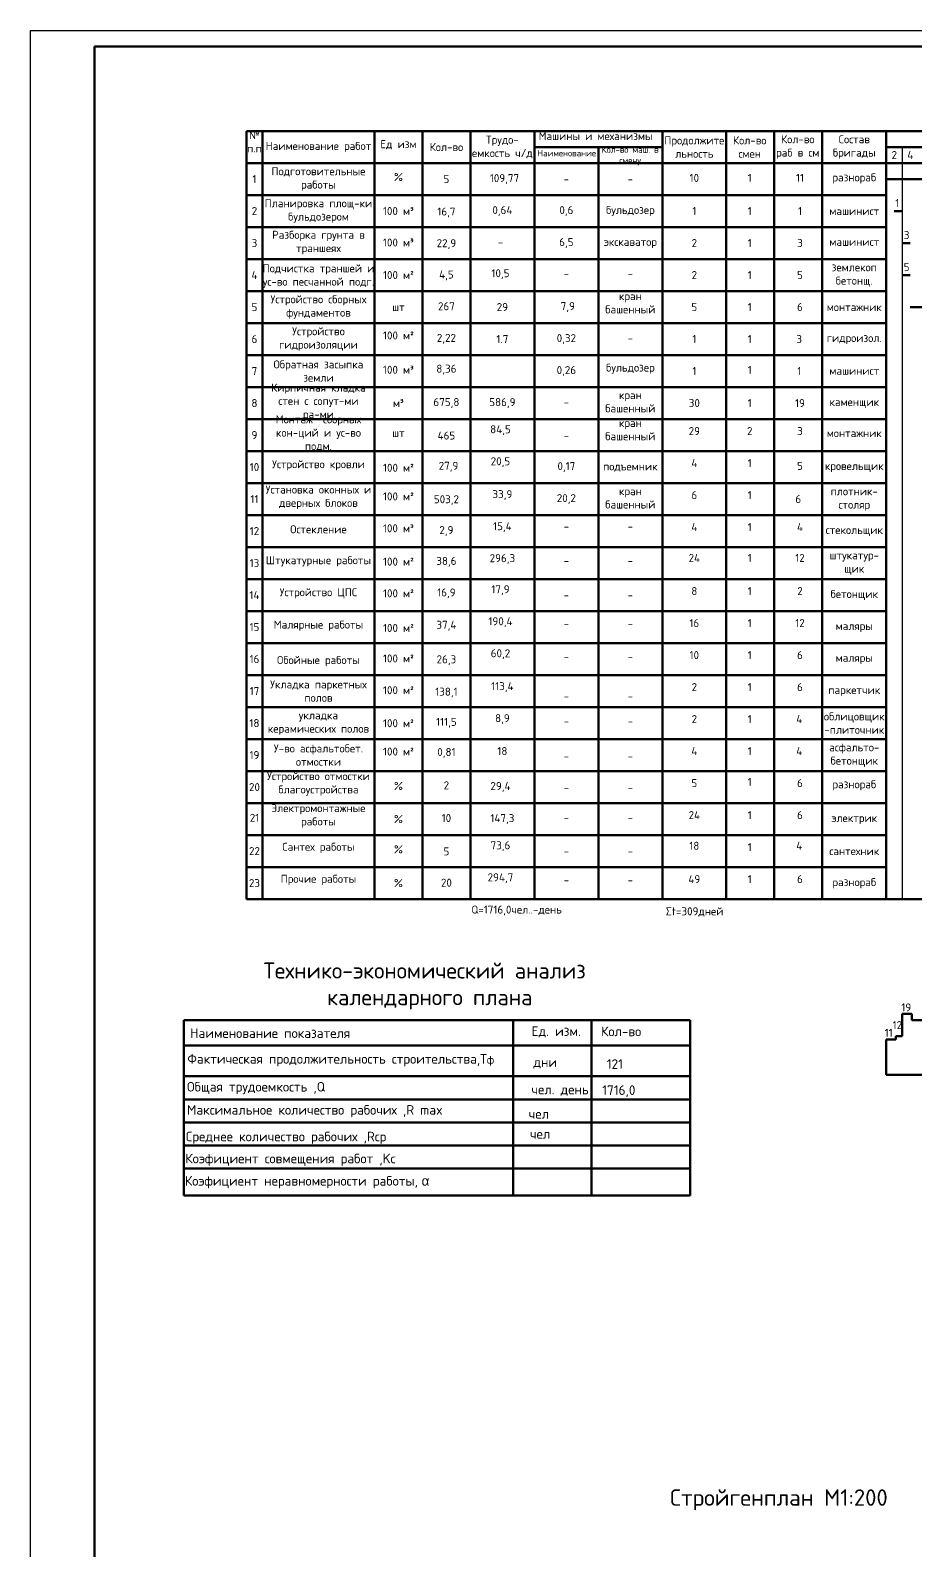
# Model space of a CAD drawing. Header units: millimetres. Extents: x 1612 to 3384, y 1003 to 1844.
# Drawn here: x 2789.6 to 3066.3, y 1368.8 to 1843.8 of the extents above; entities that cross this region are included whole.
import ezdxf

# ---------------------------------------------------------------- set-up
doc = ezdxf.new("R2010")
doc.units = ezdxf.units.MM
doc.layers.add('жирный', color=7, linetype='Continuous', lineweight=60)
doc.styles.add('стиль3', font='isocpeur.ttf')

msp = doc.modelspace()

# ---------------------------------------------------------------- linework, layer by layer
for p, q in [((2789.59, 1002.85), (2789.59, 1843.85)), ((2789.59, 1843.85), (3383.59, 1843.85)), ((2789.59, 1002.85), (2789.59, 1843.85)), ((2947.13, 1812.4), (3007.13, 1812.4)), ((2947.13, 1812.4), (3007.13, 1812.4)), ((3057.13, 1812.4), (3297.13, 1812.4)), ((2987.13, 1807.4), (2967.13, 1807.4)), ((3057.13, 1807.4), (3062.13, 1807.4)), ((3062.13, 1807.4), (3062.13, 1802.4)), ((3062.13, 1807.4), (3062.13, 1572.4)), ((2927.13, 1802.4), (3037.13, 1802.4)), ((2927.13, 1802.4), (3037.13, 1802.4)), ((3057.13, 1802.4), (3297.13, 1802.4)), ((3057.13, 1802.4), (3057.13, 1797.4)), ((2927.13, 1792.4), (3037.13, 1792.4)), ((2927.13, 1792.4), (3037.13, 1792.4)), ((2907.13, 1782.4), (3017.13, 1782.4)), ((2907.13, 1782.4), (3017.13, 1782.4)), ((2927.13, 1772.4), (3037.13, 1772.4)), ((2927.13, 1772.4), (3037.13, 1772.4)), ((2907.13, 1762.4), (3037.13, 1762.4)), ((2907.13, 1762.4), (3037.13, 1762.4)), ((2887.13, 1752.4), (3017.13, 1752.4)), ((2887.13, 1752.4), (3017.13, 1752.4)), ((2927.13, 1742.4), (3037.13, 1742.4)), ((2927.13, 1742.4), (3037.13, 1742.4)), ((2927.13, 1732.4), (3037.13, 1732.4)), ((2927.13, 1732.4), (3037.13, 1732.4)), ((2927.13, 1722.4), (3037.13, 1722.4)), ((2927.13, 1722.4), (3037.13, 1722.4)), ((2927.13, 1712.4), (3037.13, 1712.4)), ((2927.13, 1712.4), (3037.13, 1712.4)), ((2927.13, 1702.4), (3037.13, 1702.4)), ((2927.13, 1702.4), (3037.13, 1702.4)), ((2947.13, 1692.4), (3057.13, 1692.4)), ((2947.13, 1692.4), (3057.13, 1692.4)), ((2947.13, 1692.4), (3057.13, 1692.4)), ((2947.13, 1692.4), (3057.13, 1692.4)), ((2947.13, 1692.4), (3057.13, 1692.4)), ((2907.13, 1682.4), (3037.13, 1682.4)), ((2907.13, 1682.4), (3037.13, 1682.4)), ((2927.13, 1672.4), (3037.13, 1672.4)), ((2927.13, 1672.4), (3037.13, 1672.4)), ((2927.13, 1662.4), (3037.13, 1662.4)), ((2927.13, 1662.4), (3037.13, 1662.4)), ((2927.13, 1652.4), (3037.13, 1652.4)), ((2927.13, 1652.4), (3037.13, 1652.4)), ((2927.13, 1632.4), (3037.13, 1632.4)), ((2927.13, 1632.4), (3037.13, 1632.4)), ((2927.13, 1622.4), (3037.13, 1622.4)), ((2927.13, 1622.4), (3037.13, 1622.4)), ((2927.13, 1612.4), (3037.13, 1612.4)), ((2927.13, 1612.4), (3037.13, 1612.4)), ((2927.13, 1602.4), (3037.13, 1602.4)), ((2927.13, 1602.4), (3037.13, 1602.4)), ((2927.13, 1592.4), (3037.13, 1592.4)), ((2927.13, 1592.4), (3037.13, 1592.4)), ((2927.13, 1582.4), (3037.13, 1582.4)), ((2927.13, 1582.4), (3037.13, 1582.4)), ((2927.13, 1572.4), (3037.13, 1572.4)), ((2927.13, 1572.4), (3037.13, 1572.4))]:
    msp.add_line(p, q)
at = {"lineweight": 60}
for p, q in [((2809.59, 1838.85), (3378.59, 1838.85)), ((2809.59, 1007.85), (2809.59, 1838.85)), ((2857.13, 1812.4), (2857.13, 1572.4)), ((2857.13, 1812.4), (3057.13, 1812.4)), ((2862.13, 1812.4), (2862.13, 1572.4)), ((2897.13, 1812.4), (2897.13, 1572.4)), ((2912.13, 1812.4), (2912.13, 1572.4)), ((2927.13, 1812.4), (2927.13, 1572.4)), ((2947.13, 1812.4), (2947.13, 1572.4)), ((2987.13, 1812.4), (2987.13, 1572.4)), ((3007.13, 1812.4), (3007.13, 1572.4)), ((3022.13, 1812.4), (3022.13, 1572.4)), ((3037.13, 1812.4), (3037.13, 1572.4)), ((3057.13, 1812.4), (3057.13, 1572.4)), ((3057.13, 1812.4), (3317.13, 1812.4)), ((2967.13, 1807.4), (2967.13, 1572.4)), ((3057.13, 1807.4), (3317.13, 1807.4)), ((2857.13, 1802.4), (3297.13, 1802.4)), ((3057.13, 1797.4), (3082.13, 1797.4)), ((2857.13, 1792.4), (3057.13, 1792.4)), ((2857.13, 1782.4), (3057.13, 1782.4)), ((3062.13, 1777.4), (3064.63, 1777.4)), ((2857.13, 1772.4), (3057.13, 1772.4)), ((3062.13, 1767.4), (3064.63, 1767.4)), ((2857.13, 1762.4), (3057.13, 1762.4)), ((2857.13, 1752.4), (3057.13, 1752.4)), ((2857.13, 1742.4), (3057.13, 1742.4)), ((2857.13, 1732.4), (3057.13, 1732.4)), ((2857.13, 1722.4), (3057.13, 1722.4)), ((2857.13, 1712.4), (3057.13, 1712.4)), ((2857.13, 1702.4), (3057.13, 1702.4)), ((2857.13, 1692.4), (3057.13, 1692.4)), ((2857.13, 1682.4), (3057.13, 1682.4)), ((2857.13, 1672.4), (3057.13, 1672.4)), ((2857.13, 1662.4), (3057.13, 1662.4)), ((2857.13, 1652.4), (3057.13, 1652.4)), ((2857.13, 1642.4), (3057.13, 1642.4)), ((2927.13, 1642.4), (3037.13, 1642.4)), ((2927.13, 1642.4), (3037.13, 1642.4)), ((2857.13, 1632.4), (3057.13, 1632.4)), ((2857.13, 1622.4), (3057.13, 1622.4)), ((2857.13, 1612.4), (3057.13, 1612.4)), ((2857.13, 1602.4), (3057.13, 1602.4)), ((2857.13, 1592.4), (3057.13, 1592.4)), ((2857.13, 1582.4), (3057.13, 1582.4)), ((2857.13, 1572.4), (3317.13, 1572.4)), ((2837.51, 1534.58), (2837.51, 1479.74)), ((2995.84, 1534.58), (2837.51, 1534.58)), ((2940.46, 1534.58), (2940.46, 1479.74)), ((2964.96, 1534.58), (2964.96, 1479.74)), ((2995.84, 1534.58), (2995.84, 1479.74)), ((3062.13, 1529.52), (3062.13, 1536.52)), ((3062.13, 1536.52), (3065.13, 1536.52)), ((3065.13, 1536.52), (3065.13, 1534.52)), ((3065.13, 1534.52), (3077.13, 1534.52)), ((2995.84, 1526.62), (2837.51, 1526.62)), ((3057.13, 1517.52), (3057.13, 1528.52)), ((3057.13, 1528.52), (3060.13, 1528.52)), ((3060.13, 1528.52), (3060.13, 1529.52)), ((3060.13, 1529.52), (3062.13, 1529.52)), ((2995.84, 1517.02), (2837.51, 1517.02)), ((3057.13, 1517.52), (3304.63, 1517.52)), ((2995.84, 1509.82), (2837.51, 1509.82)), ((2995.84, 1502.62), (2837.51, 1502.62)), ((2995.84, 1495.42), (2837.51, 1495.42)), ((2995.84, 1488.22), (2837.51, 1488.22)), ((2995.84, 1479.74), (2837.51, 1479.74))]:
    msp.add_line(p, q, dxfattribs=at)
at = {"layer": 'жирный'}
for p, q in [((2947.13, 1807.4), (2987.13, 1807.4)), ((2947.13, 1802.4), (2957.13, 1802.4)), ((3059.63, 1787.4), (3062.13, 1787.4)), ((3062.13, 1777.4), (3062.13, 1777.4)), ((3064.63, 1757.4), (3077.13, 1757.4))]:
    msp.add_line(p, q, dxfattribs=at)

# ---------------------------------------------------------------- texts
at = {"style": 'стиль3'}
for s, width, gutter_width, heights, insert, char_height, attachment_point in [('№ п.п', 5, 12.5, [0], (2859.63, 1809.04), 2.5, 5), ('Трудо-\\Pемкость ч/д', 20, 12.5, [0], (2937.13, 1807.4), 2.5, 5), ('Машины и механизмы', 39.6442, 12.5, [0], (2948.46, 1812.09), 2.5, 1), ('Продолжите\\Pльность', 20, 12.5, [0], (2997.13, 1807.4), 2.5, 5), ('Кол-во\\Pсмен', 15, 12.5, [0], (3014.44, 1807.4), 2.5, 5), ('Кол-во раб в см', 15, 12.5, [0], (3029.47, 1807.4), 2.5, 5), ('Наименование работ', 35, 12.5, [0], (2879.63, 1807.4), 2.5, 5), ('Наименование', 2.3383, 12.5, [0], (2957.24, 1805.48), 2, 5), ('Кол-во маш. в смену', 19.285, 12.5, [0], (2977.07, 1804.65), 2, 5), ('4', 5, 12.5, [0], (3064.63, 1804.9), 2.5, 5), ('Подготовительные работы', 35, 12.5, [0], (2879.63, 1797.4), 2.5, 5), ('1', 5, 12.5, [0], (2859.63, 1797.4), 2.5, 5), ('%', 15, 25.78, [0], (2904.63, 1798.04), 2.5, 5), ('109,77', 20, 12.5, [0], (2937.78, 1797.4), 2.5, 5), ('-', 20, 12.5, [0], (2957.13, 1797.4), 2.5, 5), ('-', 20, 12.5, [0], (2977.13, 1797.4), 2.5, 5), ('-', 20, 12.5, [0], (2977.13, 1797.4), 2.5, 5), ('10', 20, 12.5, [0], (2997.13, 1797.76), 2.5, 5), ('1', 15, 12.5, [0], (3014.44, 1797.78), 2.5, 5), ('11', 15, 12.5, [0], (3030.16, 1797.78), 2.5, 5), ('разнораб', 20, 25.78, [0], (3047.13, 1797.58), 2.5, 5), ('Планировка площ-ки бульдозером', 35, 12.5, [0], (2879.63, 1787.4), 2.5, 5), ('2', 5, 12.5, [0], (2859.63, 1787.4), 2.5, 5), ('100 м³', 15, 25.78, [0], (2904.63, 1787.4), 2.5, 5), ('0,64', 20, 12.5, [0], (2937.13, 1787.4), 2.5, 5), ('0,6', 20, 12.5, [0], (2957.13, 1787.4), 2.5, 5), ('бульдозер', 20, 12.5, [0], (2977.13, 1787.4), 2.5, 5), ('1', 20, 12.5, [0], (2997.13, 1787.4), 2.5, 5), ('1', 15, 12.5, [0], (3014.44, 1787.4), 2.5, 5), ('1', 15, 12.5, [0], (3030.16, 1787.4), 2.5, 5), ('машинист', 20, 25.78, [0], (3047.13, 1787.4), 2.5, 5), ('3', 5, 12.5, [0], (2859.63, 1777.4), 2.5, 5), ('Разборка грунта в траншеях', 35, 12.5, [0], (2879.63, 1777.55), 2.5, 5), ('100 м³', 15, 25.78, [0], (2904.63, 1777.57), 2.5, 5), ('-', 11.5508, 12.5, [0], (2936.53, 1777.68), 2.5, 5), ('6,5', 20, 12.5, [0], (2957.13, 1777.4), 2.5, 5), ('экскаватор ', 20, 12.5, [0], (2977.13, 1777.42), 2.5, 5), ('2', 20, 12.5, [0], (2997.13, 1777.4), 2.5, 5), ('1', 15, 12.5, [0], (3014.44, 1777.4), 2.5, 5), ('3', 15, 12.5, [0], (3030.16, 1777.4), 2.5, 5), ('машинист', 20, 25.78, [0], (3047.13, 1777.77), 2.5, 5), ('4', 5, 12.5, [0], (2859.63, 1767.4), 2.5, 5), ('Подчистка траншей и ус-во песчанной подг.', 35, 12.5, [0], (2879.63, 1767.08), 2.5, 5), ('100 м²', 15, 25.78, [0], (2904.63, 1767.4), 2.5, 5), ('10,5', 11.5508, 12.5, [0], (2936.53, 1767.68), 2.5, 5), ('-', 20, 12.5, [0], (2957.13, 1767.9), 2.5, 5), ('-', 20, 12.5, [0], (2977.13, 1767.9), 2.5, 5), ('-', 20, 12.5, [0], (2977.13, 1767.9), 2.5, 5), ('2', 20, 12.5, [0], (2997.13, 1767.4), 2.5, 5), ('1', 15, 12.5, [0], (3014.44, 1767.4), 2.5, 5), ('5', 15, 12.5, [0], (3030.16, 1767.4), 2.5, 5), ('землекоп\\Pбетонщ.', 20, 25.78, [0], (3047.13, 1767.4), 2.5, 5), ('5', 5, 12.5, [0], (2859.63, 1757.4), 2.5, 5), ('Устройство сборных фундаментов', 35, 12.5, [0], (2879.63, 1757.4), 2.5, 5), ('шт', 15, 25.78, [0], (2904.63, 1757.4), 2.5, 5), ('29', 20, 12.5, [0], (2937.13, 1757.4), 2.5, 5), ('7,9', 20, 12.5, [0], (2957.58, 1757.4), 2.5, 5), ('кран башенный', 20, 12.5, [0], (2977.13, 1758.74), 2.5, 5), ('5', 20, 12.5, [0], (2997.13, 1757.4), 2.5, 5), ('1', 15, 12.5, [0], (3014.44, 1757.4), 2.5, 5), ('\\pt10;6', 15, 12.5, [0], (3030.16, 1757.4), 2.5, 5), ('монтажник', 20, 25.78, [0], (3047.13, 1757.4), 2.5, 5), ('6', 5, 12.5, [0], (2859.63, 1747.4), 2.5, 5), ('Устройство гидроизоляции', 35, 12.5, [0], (2879.63, 1747.4), 2.5, 5), ('100 м²', 15, 25.78, [0], (2904.63, 1748.53), 2.5, 5), ('1.7', 20, 12.5, [0], (2937.13, 1747.4), 2.5, 5), ('0,32', 20, 12.5, [0], (2957.13, 1747.4), 2.5, 5), ('1', 20, 12.5, [0], (2997.13, 1747.4), 2.5, 5), ('1', 15, 12.5, [0], (3014.44, 1747.4), 2.5, 5), ('3', 20, 12.5, [0], (3029.92, 1747.4), 2.5, 5), ('{\\H0.4849x;гидроизол.}', 20, 25.78, [0], (3047.13, 1747.4), 5.1557, 5), ('-', 20, 12.5, [0], (2977.13, 1747.71), 2.5, 5), ('7', 5, 12.5, [0], (2859.63, 1737.4), 2.5, 5), ('Обратная засыпка земли', 35, 12.5, [0], (2879.63, 1737.4), 2.5, 5), ('100 м³', 15, 25.78, [0], (2904.63, 1737.81), 2.5, 5), ('0,26', 20, 12.5, [0], (2957.13, 1737.4), 2.5, 5), ('бульдозер', 20, 12.5, [0], (2977.13, 1738.14), 2.5, 5), ('1', 20, 12.5, [0], (2997.13, 1737.4), 2.5, 5), ('1', 15, 12.5, [0], (3014.44, 1737.77), 2.5, 5), ('1', 20, 12.5, [0], (3029.92, 1737.4), 2.5, 5), ('машинист', 20, 25.78, [0], (3047.13, 1737.48), 2.5, 5), ('Кирпичная кладка стен с сопут-ми ра-ми', 35, 12.5, [0], (2879.63, 1727.72), 2.5, 5), ('кран башенный', 20, 12.5, [0], (2977.13, 1727.81), 2.5, 5), ('8', 5, 12.5, [0], (2859.63, 1727.4), 2.5, 5), ('м³', 15, 25.78, [0], (2904.63, 1727.4), 2.5, 5), ('586,9', 20, 12.5, [0], (2937.13, 1727.4), 2.5, 5), ('-', 20, 12.5, [0], (2957.13, 1727.68), 2.5, 5), ('30', 20, 12.5, [0], (2997.13, 1727.4), 2.5, 5), ('1', 15, 12.5, [0], (3014.44, 1727.39), 2.5, 5), ('19', 15, 12.5, [0], (3030.16, 1727.39), 2.5, 5), ('каменщик', 20, 25.78, [0], (3047.13, 1727.4), 2.5, 5), ('Монтаж  сборных кон-ций и ус-во подм.', 35, 12.5, [0], (2879.63, 1717.95), 2.5, 5), ('84,5', 11.5508, 12.5, [0], (2936.53, 1718.92), 2.5, 5), ('кран башенный', 20, 12.5, [0], (2977.13, 1719.1), 2.5, 5), ('29', 20, 12.5, [0], (2997.13, 1718.64), 2.5, 5), ('2', 15, 12.5, [0], (3014.44, 1718.64), 2.5, 5), ('3', 15, 12.5, [0], (3030.16, 1718.64), 2.5, 5), ('9', 5, 12.5, [0], (2859.63, 1717.4), 2.5, 5), ('шт', 15, 25.78, [0], (2904.63, 1718.06), 2.5, 5), ('-', 20, 12.5, [0], (2957.13, 1717.28), 2.5, 5), ('монтажник', 20, 25.78, [0], (3047.13, 1718.01), 2.5, 5), ('20,5', 11.5508, 12.5, [0], (2936.53, 1708.92), 2.5, 5), ('10', 5, 12.5, [0], (2859.63, 1707.4), 2.5, 5), ('Устройство кровли', 35, 12.5, [0], (2879.63, 1707.95), 2.5, 5), ('100 м²', 15, 25.78, [0], (2904.63, 1707.18), 2.5, 5), ('0,17', 20, 12.5, [2.86], (2957.13, 1707.4), 2.5, 5), ('подъемник', 20, 12.5, [0], (2977.13, 1707.4), 2.5, 5), ('4', 20, 12.5, [0], (2997.13, 1708.64), 2.5, 5), ('1', 15, 12.5, [0], (3014.44, 1708.64), 2.5, 5), ('5', 15, 12.5, [0], (3030.16, 1707.78), 2.5, 5), ('кровельщик', 20, 25.78, [0], (3047.13, 1707.4), 2.5, 5), ('\\pt10;Установка оконных и дверных блоков', 35, 12.5, [0], (2879.63, 1697.95), 2.5, 5), ('11', 5, 12.5, [0], (2859.63, 1697.4), 2.5, 5), ('100 м²', 15, 25.78, [0], (2904.63, 1698.23), 2.5, 5), ('33,9', 20, 12.5, [0], (2937.13, 1698.64), 2.5, 5), ('20,2', 20, 12.5, [0], (2957.13, 1697.4), 2.5, 5), ('кран башенный', 20, 12.5, [0], (2977.13, 1697.78), 2.5, 5), ('6', 20, 12.5, [0], (2997.13, 1698.64), 2.5, 5), ('1', 15, 12.5, [0], (3014.44, 1698.64), 2.5, 5), ('плотник-\\Pстоляр', 20, 25.78, [0], (3047.13, 1697.4), 2.5, 5), ('12', 5, 12.5, [0], (2859.63, 1687.4), 2.5, 5), ('Остекление', 35, 12.5, [0], (2879.63, 1687.95), 2.5, 5), ('100 м³', 15, 25.78, [0], (2904.63, 1688.27), 2.5, 5), ('15,4', 20, 12.5, [0], (2937.13, 1688.64), 2.5, 5), ('-', 20, 12.5, [0], (2957.13, 1688.88), 2.5, 5), ('-', 20, 12.5, [0], (2977.13, 1688.88), 2.5, 5), ('4', 20, 12.5, [0], (2997.13, 1688.64), 2.5, 5), ('1', 15, 12.5, [0], (3014.44, 1688.64), 2.5, 5), ('4', 15, 12.5, [0], (3030.16, 1688.64), 2.5, 5), ('стекольщик', 20, 25.78, [0], (3047.13, 1687.4), 2.5, 5), ('13', 5, 12.5, [0], (2859.63, 1677.4), 2.5, 5), ('Штукатурные работы', 35, 12.5, [0], (2879.63, 1677.95), 2.5, 5), ('100 м²', 15, 25.78, [0], (2904.63, 1677.85), 2.5, 5), ('296,3', 20, 12.5, [0], (2937.13, 1678.64), 2.5, 5), ('-', 20, 12.5, [0], (2957.13, 1678.15), 2.5, 5), ('-', 20, 12.5, [0], (2977.13, 1678.15), 2.5, 5), ('24', 20, 12.5, [0], (2997.13, 1679), 2.5, 5), ('1', 15, 12.5, [0], (3014.44, 1679.02), 2.5, 5), ('12', 15, 12.5, [0], (3030.16, 1679.02), 2.5, 5), ('штукатур-\\Pщик', 20, 25.78, [0], (3047.13, 1677.4), 2.5, 5), ('14', 5, 12.5, [0], (2859.63, 1667.4), 2.5, 5), ('Устройство ЦПС', 35, 12.5, [0], (2879.63, 1667.95), 2.5, 5), ('100 м²', 15, 25.78, [0], (2904.63, 1667.94), 2.5, 5), ('17,9', 11.5508, 12.5, [0], (2936.53, 1668.92), 2.5, 5), ('8', 20, 12.5, [0], (2997.13, 1668.64), 2.5, 5), ('1', 15, 12.5, [0], (3014.44, 1668.64), 2.5, 5), ('2', 15, 12.5, [0], (3030.16, 1668.64), 2.5, 5), ('бетонщик', 20, 25.78, [0], (3047.13, 1667.4), 2.5, 5), ('-', 20, 12.5, [0], (2957.13, 1667.41), 2.5, 5), ('-', 20, 12.5, [0], (2977.13, 1667.41), 2.5, 5), ('15', 5, 12.5, [0], (2859.63, 1657.4), 2.5, 5), ('Малярные работы', 35, 12.5, [0], (2879.63, 1657.83), 2.5, 5), ('100 м²', 15, 25.78, [0], (2904.63, 1657.13), 2.5, 5), ('190,4', 11.5508, 12.5, [0], (2936.53, 1658.92), 2.5, 5), ('-', 20, 12.5, [0], (2957.13, 1658.52), 2.5, 5), ('-', 20, 12.5, [0], (2977.13, 1658.52), 2.5, 5), ('16', 20, 12.5, [0], (2997.13, 1658.64), 2.5, 5), ('1', 15, 12.5, [0], (3014.44, 1658.64), 2.5, 5), ('12', 15, 12.5, [0], (3030.16, 1658.64), 2.5, 5), ('маляры', 20, 25.78, [0], (3047.13, 1657.4), 2.5, 5), ('16', 5, 12.5, [0], (2859.63, 1647.4), 2.5, 5), ('100 м²', 15, 25.78, [0], (2904.63, 1647.59), 2.5, 5), ('60,2', 11.5508, 12.5, [0], (2936.53, 1648.92), 2.5, 5), ('10', 20, 12.5, [0], (2997.13, 1648.64), 2.5, 5), ('1', 15, 12.5, [0], (3014.44, 1648.64), 2.5, 5), ('6', 15, 12.5, [0], (3030.16, 1648.64), 2.5, 5), ('-', 20, 12.5, [0], (2957.13, 1648.09), 2.5, 5), ('-', 20, 12.5, [0], (2977.13, 1648.09), 2.5, 5), ('маляры', 20, 25.78, [0], (3047.13, 1647.46), 2.5, 5), ('Укладка паркетных полов', 35, 12.5, [0], (2879.63, 1637.4), 2.5, 5), ('100 м²', 15, 25.78, [0], (2904.63, 1637.67), 2.5, 5), ('113,4', 20, 12.5, [0], (2937.13, 1638.64), 2.5, 5), ('2', 20, 12.5, [0], (2997.13, 1638.64), 2.5, 5), ('1', 15, 12.5, [0], (3014.44, 1638.64), 2.5, 5), ('6', 15, 12.5, [0], (3030.16, 1638.64), 2.5, 5), ('17', 5, 12.5, [0], (2859.63, 1637.4), 2.5, 5), ('-', 20, 12.5, [0], (2957.13, 1635.82), 2.5, 5), ('-', 20, 12.5, [0], (2977.13, 1635.82), 2.5, 5), ('паркетчик', 20, 25.78, [0], (3047.13, 1637.4), 2.5, 5), ('укладка керамических полов', 35, 12.5, [0], (2879.63, 1627.4), 2.5, 5), ('8,9', 20, 12.5, [0], (2937.13, 1628.64), 2.5, 5), ('2', 20, 12.5, [0], (2997.13, 1628.64), 2.5, 5), ('1', 15, 12.5, [0], (3014.44, 1628.64), 2.5, 5), ('4', 20, 12.5, [0], (3029.92, 1628.64), 2.5, 5), ('облицовщик\\P-плиточник', 20, 25.78, [0], (3047.13, 1627.4), 2.5, 5), ('18', 5, 12.5, [0], (2859.63, 1627.4), 2.5, 5), ('100 м²', 15, 25.78, [0], (2904.63, 1627.35), 2.5, 5), ('-', 20, 12.5, [0], (2957.13, 1628.02), 2.5, 5), ('-', 20, 12.5, [0], (2977.13, 1628.02), 2.5, 5), ('18', 20, 12.5, [0], (2937.13, 1618.64), 2.5, 5), ('4', 20, 12.5, [0], (2997.13, 1618.64), 2.5, 5), ('1', 15, 12.5, [0], (3014.44, 1618.64), 2.5, 5), ('4', 20, 12.5, [0], (3029.92, 1618.64), 2.5, 5), ('асфальто-\\Pбетонщик', 20, 25.78, [0], (3047.13, 1617.4), 2.5, 5), ('19', 5, 12.5, [0], (2859.63, 1617.4), 2.5, 5), ('100 м²', 15, 25.78, [0], (2904.63, 1618.5), 2.5, 5), ('-', 20, 12.5, [0], (2957.13, 1617.04), 2.5, 5), ('-', 20, 12.5, [0], (2977.13, 1617.04), 2.5, 5), ('Устройство отмостки благоустройства', 35, 12.5, [0], (2879.63, 1608.4), 2.5, 5), ('20', 5, 12.5, [0], (2859.63, 1607.4), 2.5, 5), ('%', 15, 25.78, [0], (2904.63, 1607.76), 2.5, 5), ('29,4', 11.5508, 12.5, [0], (2936.53, 1607.43), 2.5, 5), ('-', 20, 12.5, [0], (2957.13, 1607.13), 2.5, 5), ('-', 20, 12.5, [0], (2977.13, 1607.13), 2.5, 5), ('5', 20, 12.5, [0], (2997.13, 1608.64), 2.5, 5), ('1', 15, 12.5, [0], (3014.44, 1609.02), 2.5, 5), ('6', 15, 12.5, [0], (3030.16, 1608.64), 2.5, 5), ('разнораб', 20, 25.78, [0], (3047.13, 1607.93), 2.5, 5), ('Электромонтажные работы', 35, 12.5, [0], (2879.63, 1598.4), 2.5, 5), ('21', 5, 12.5, [0], (2859.63, 1597.8), 2.5, 5), ('%', 15, 25.78, [0], (2904.63, 1597.42), 2.5, 5), ('147,3', 20, 12.5, [0], (2937.13, 1597.4), 2.5, 5), ('-', 20, 12.5, [0], (2957.13, 1597.87), 2.5, 5), ('-', 20, 12.5, [0], (2977.13, 1597.87), 2.5, 5), ('24', 20, 12.5, [0], (2997.13, 1598.64), 2.5, 5), ('1', 15, 12.5, [0], (3014.44, 1598.64), 2.5, 5), ('6', 15, 12.5, [0], (3030.16, 1598.64), 2.5, 5), ('электрик', 20, 25.78, [0], (3047.13, 1597.4), 2.5, 5), ('22', 5, 12.5, [0], (2859.63, 1587.4), 2.5, 5), ('Сантех работы', 35, 12.5, [0], (2879.63, 1588.4), 2.5, 5), ('%', 15, 25.78, [0], (2904.63, 1587.95), 2.5, 5), ('73,6', 11.5508, 12.5, [0], (2936.53, 1588.92), 2.5, 5), ('-', 20, 12.5, [0], (2957.13, 1587.41), 2.5, 5), ('-', 20, 12.5, [0], (2977.13, 1587.41), 2.5, 5), ('18', 20, 12.5, [0], (2997.13, 1589.06), 2.5, 5), ('1', 15, 12.5, [0], (3014.44, 1588.64), 2.5, 5), ('4', 20, 12.5, [0], (3029.92, 1589.06), 2.5, 5), ('сантехник', 20, 25.78, [0], (3047.13, 1587.4), 2.5, 5), ('23', 5, 12.5, [0], (2859.63, 1577.4), 2.5, 5), ('Прочие работы', 35, 12.5, [0], (2879.63, 1578.4), 2.5, 5), ('%', 15, 25.78, [0], (2904.63, 1577.4), 2.5, 5), ('294,7', 11.5508, 12.5, [0], (2936.53, 1578.92), 2.5, 5), ('-', 20, 12.5, [0], (2957.13, 1578.37), 2.5, 5), ('-', 20, 12.5, [0], (2977.13, 1578.37), 2.5, 5), ('49', 20, 12.5, [0], (2997.13, 1578.64), 2.5, 5), ('1', 15, 12.5, [0], (3014.44, 1578.64), 2.5, 5), ('6', 15, 12.5, [0], (3030.16, 1578.64), 2.5, 5), ('разнораб', 20, 25.78, [0], (3047.13, 1577.36), 2.5, 5), ('Технико-экономический анализ \\P календарного плана', 139.1932, 12.5, [0], (2912.83, 1545.23), 5, 5), ('19', 3.0478, 12.5, [0], (3061.84, 1539.81), 2.5, 1), ('Наименование показателя', 62.3146, 12.5, [0], (2839.5, 1532.01), 3, 1), ('Ед. изм.', 21.9132, 12.5, [0], (2946.25, 1532.64), 3, 1), ('Кол-во', 10.2268, 12.5, [0], (2967.97, 1532.56), 3, 1), ('11', 3.5415, 12.5, [0], (3056.65, 1531.89), 2.5, 1), ('12', 1.8571, 12.5, [0], (3059.12, 1534.27), 2.5, 1), ('Фактическая продолжительность строительства,Т{\\H0.83333x;ф}', 106.1689, 12.5, [0], (2838.66, 1523.97), 3, 1), ('дни', 7.03, 12.5, [0], (2946.82, 1522.94), 3, 1), ('121', 7.03, 12.5, [0], (2969.76, 1522.36), 3, 1), ('Общая трудоемкость ,Q', 51.4753, 12.5, [0], (2838.56, 1515.26), 3, 1), ('чел. день', 22.0549, 12.5, [0], (2946.23, 1514.4), 3, 1), ('1716,0', 11.7256, 12.5, [0], (2968.35, 1514.21), 3, 1), ('Максимальное количество рабочих ,R max', 87.5452, 12.5, [0], (2838.52, 1508.04), 3, 1), ('чел', 7.03, 12.5, [0], (2945.36, 1506.78), 3, 1), ('Среднее количество рабочих ,Rср', 74.7429, 12.5, [0], (2838.2, 1499.71), 3, 1), ('чел', 7.03, 12.5, [0], (2945.76, 1500.52), 3, 1), ('Коэфициент совмещения работ ,Kс', 79.8412, 12.5, [0], (2838.01, 1492.84), 3, 1), ('Коэфициент неравномерности работы,{\\fArial|b0|i0|c204|p34; \\fArial|b0|i0|c0|p34;α }', 89.0288, 12.5, [0], (2837.87, 1485.86), 3, 1), ('Стройгенплан М1:200', 327.0936, 25.78, [0], (3023.57, 1384.7), 5.1557, 5)]:
    msp.add_mtext_dynamic_manual_height_columns(s, width=width, gutter_width=gutter_width, heights=heights, dxfattribs=dict(at, insert=insert, char_height=char_height, attachment_point=attachment_point))
at = {"lineweight": 60, "char_height": 2.5, "attachment_point": 5, "style": 'стиль3'}
for s, width, insert in [('Q=1716,0чел..-день', 27.3422, (2941.57, 1568.83)), ('Σt=309дней', 15, (2997.2, 1568.38))]:
    msp.add_mtext_dynamic_manual_height_columns(s, width=width, gutter_width=12.5, heights=[0], dxfattribs=dict(at, insert=insert))
at = {"layer": 'жирный', "char_height": 2.5, "attachment_point": 5, "style": 'стиль3'}
for s, width, gutter_width, insert in [('Состав бригады', 20, 25.78, (3047.13, 1807.4)), ('Ед изм', 15, 25.78, (2904.63, 1808.1)), ('Кол-во', 15, 25.78, (2919.63, 1807.4)), ('2', 5, 25.78, (3059.63, 1804.9)), ('5', 15, 25.78, (2919.63, 1797.4)), ('1', 10, 12.5, (3060.54, 1789.9)), ('16,7', 15, 25.78, (2919.63, 1786.96)), ('22,9', 15, 25.78, (2919.63, 1777.06)), ('3', 10, 12.5, (3063.5, 1779.9)), ('4,5', 15, 25.78, (2919.63, 1767.28)), ('5', 10, 12.5, (3063.5, 1769.9)), ('267', 15, 25.78, (2919.63, 1757.65)), ('2,22', 15, 25.78, (2919.63, 1747.48)), ('8,36', 15, 25.78, (2919.63, 1737.85)), ('675,8', 15, 25.78, (2919.63, 1727.41)), ('465', 15, 25.78, (2919.63, 1717.25)), ('27,9', 15, 25.78, (2920.29, 1707.5)), ('503,2', 15, 25.78, (2919.63, 1697.06)), ('6', 15, 25.78, (3029.63, 1697.4)), ('2,9', 15, 25.78, (2919.63, 1687.43)), ('38,6', 15, 25.78, (2919.63, 1677.79)), ('16,9', 15, 25.78, (2919.63, 1667.93)), ('37,4', 15, 25.78, (2919.63, 1657.82)), ('Обойные работы', 35, 25.78, (2879.63, 1646.77)), ('26,3', 15, 25.78, (2919.63, 1647.04)), ('138,1', 15, 25.78, (2919.63, 1636.93)), ('111,5', 15, 25.78, (2919.63, 1627.5)), ('У-во асфальтобет. отмостки', 35, 25.78, (2879.63, 1617.4)), ('0,81', 15, 25.78, (2919.63, 1618.07)), ('2', 15, 25.78, (2919.63, 1607.96)), ('10', 15, 25.78, (2919.63, 1597.74)), ('5', 15, 25.78, (2919.63, 1587.3)), ('20', 15, 25.78, (2919.63, 1577.53))]:
    msp.add_mtext_dynamic_manual_height_columns(s, width=width, gutter_width=gutter_width, heights=[0], dxfattribs=dict(at, insert=insert))

doc.saveas('drawing.dxf')
